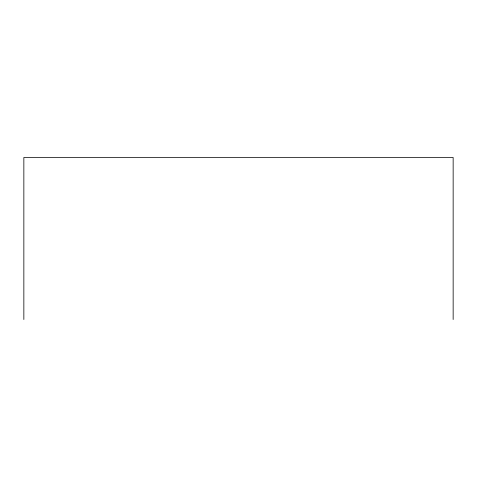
<?xml version="1.0" encoding="UTF-8"?>
<svg xmlns="http://www.w3.org/2000/svg" width="477" height="477" viewBox="0 0 477 477"><rect width="100%" height="100%" fill="white"/><g stroke="black" fill="none" stroke-linecap="round" stroke-linejoin="round"><path stroke-width="0.72" d="M453.15 319.518L453.15 157.482L23.85 157.482L23.85 319.518"/></g></svg>
